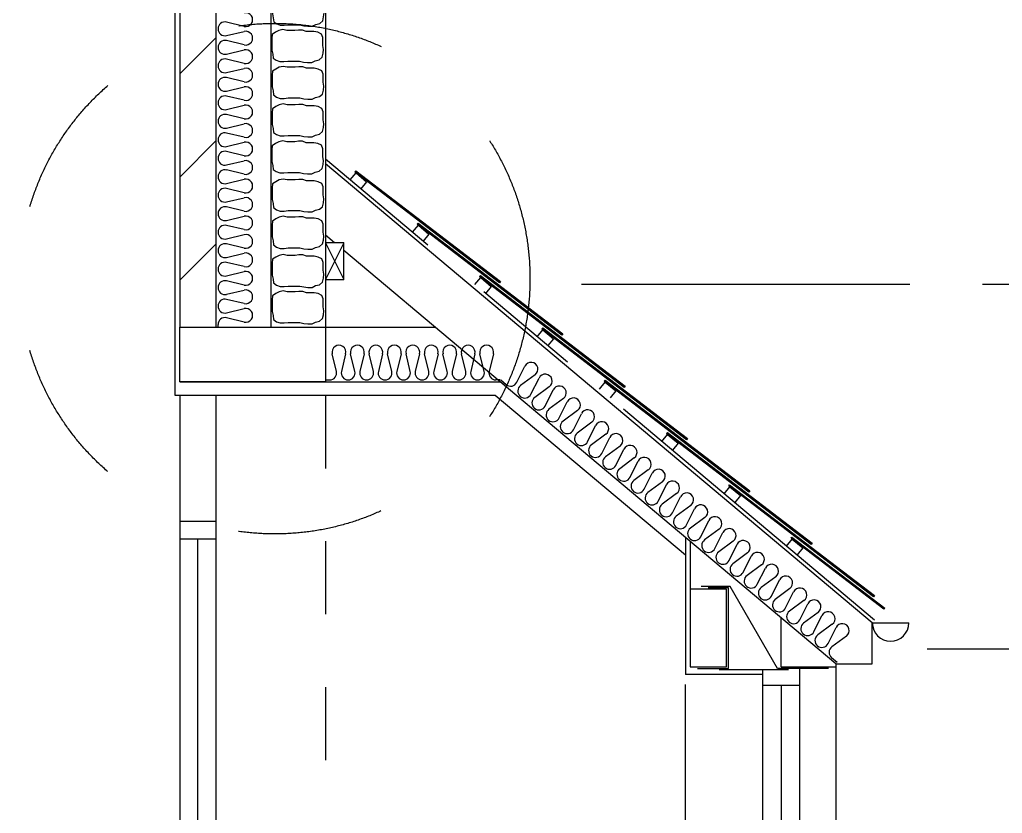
# Model space of a CAD drawing. Header units: millimetres. Extents: x -21022 to 21192, y -14865 to 14865.
# Drawn here: x 7361 to 10057, y 5773 to 7949 of the extents above; entities that cross this region are included whole.
import ezdxf

# ---------------------------------------------------------------- set-up
doc = ezdxf.new("R2010")
doc.units = ezdxf.units.MM
for name, pattern in [('BORDER', [16, 13, -1, 1, -1]), ('CENTER', [16, 9, -2, 3, -2]), ('DOT', [16, 4, -4, 4, -4]), ('HIDDEN', [16, 2, -2, 2, -2, 2, -2, 2, -2])]:
    doc.linetypes.add(name, pattern=pattern)
for name, color, linetype, true_color in [('00_-_ELEVATIONS', 7, 'Continuous', 0xffffff), ('00_-_SECTIONS', 7, 'Continuous', 0xffffff), ('1', 7, 'Continuous', 0xffffff), ('TILES', 7, 'Continuous', 0xffffff)]:
    doc.layers.add(name, color=color, linetype=linetype, true_color=true_color)

# ---------------------------------------------------------------- blocks, each defined once
blk = doc.blocks.new('Slate00000')
at = {"layer": 'TILES', "color": 1, "linetype": 'Continuous', "ltscale": 100}
for p, q in [((0, 303.9), (2.4, 307.1)), ((397, 0), (0, 303.9)), ((2.4, 307.1), (399.5, 3.2)), ((399.5, 3.2), (397, 0))]:
    blk.add_line(p, q, dxfattribs=at)
at = {"layer": 'TILES'}
for tag in ['Width', 'Area', 'Description', 'Length', 'Height', 'Symbol_Description', 'PAT_NAME', 'Cost']:
    blk.add_attdef(tag, (0, 0), '', height=1, dxfattribs=at)
blk = doc.blocks.new('Slate00003')
at = {"layer": 'TILES', "color": 1, "linetype": 'Continuous', "ltscale": 100}
for p, q in [((0, 303.9), (2.4, 307.1)), ((397, 0), (0, 303.9)), ((2.4, 307.1), (399.5, 3.2)), ((399.5, 3.2), (397, 0))]:
    blk.add_line(p, q, dxfattribs=at)
at = {"layer": 'TILES'}
for tag in ['Width', 'Area', 'Description', 'Length', 'Height', 'Symbol_Description', 'PAT_NAME', 'Cost']:
    blk.add_attdef(tag, (0, 0), '', height=1, dxfattribs=at)
blk = doc.blocks.new('A11363DD')
at = {"layer": '00_-_SECTIONS', "color": 8, "linetype": 'BORDER', "ltscale": 100}
for p, q in [((9.6, 82.9), (1.2, 76.9)), ((19.2, 87.8), (9.6, 82.9)), ((30.1, 90.2), (19.2, 87.8)), ((40.9, 87.8), (30.1, 90.2)), ((51.7, 87.8), (40.9, 87.8)), ((62.5, 87.8), (51.7, 87.8)), ((73.3, 89), (62.5, 87.8)), ((84.1, 89), (73.3, 89)), ((93.8, 85.3), (84.1, 89)), ((104.6, 85.3), (93.8, 85.3)), ((115.4, 85.3), (104.6, 85.3)), ((126.2, 82.9), (115.4, 85.3)), ((135.8, 78.1), (126.2, 82.9)), ((1.2, 76.9), (0, 66.1)), ((0, 66.1), (0, 55.3)), ((0, 55.3), (0, 44.5)), ((139.4, 68.5), (135.8, 78.1)), ((139.4, 57.7), (139.4, 68.5)), ((139.4, 46.9), (139.4, 57.7)), ((0, 44.5), (0, 33.7)), ((0, 33.7), (2.4, 22.8)), ((141.8, 36.1), (139.4, 46.9)), ((140.6, 25.2), (141.8, 36.1)), ((2.4, 22.8), (3.6, 12)), ((3.6, 12), (12, 6)), ((12, 6), (21.6, 2.4)), ((21.6, 2.4), (32.5, 2.4)), ((32.5, 2.4), (43.3, 3.6)), ((43.3, 3.6), (54.1, 3.6)), ((54.1, 3.6), (64.9, 3.6)), ((64.9, 3.6), (75.7, 3.6)), ((75.7, 3.6), (86.6, 1.2)), ((86.6, 1.2), (97.4, 0)), ((109.4, 0), (119, 4.8)), ((119, 4.8), (129.8, 7.2)), ((129.8, 7.2), (138.2, 14.4)), ((138.2, 14.4), (140.6, 25.2)), ((97.4, 0), (109.4, 0))]:
    blk.add_line(p, q, dxfattribs=at)
blk = doc.blocks.new('833F8136')
at = {"layer": '00_-_SECTIONS', "color": 8, "linetype": 'BORDER', "ltscale": 100}
for p, q in [((9.6, 82.9), (1.2, 76.9)), ((19.2, 87.8), (9.6, 82.9)), ((30.1, 90.2), (19.2, 87.8)), ((40.9, 87.8), (30.1, 90.2)), ((51.7, 87.8), (40.9, 87.8)), ((62.5, 87.8), (51.7, 87.8)), ((73.3, 89), (62.5, 87.8)), ((84.1, 89), (73.3, 89)), ((93.8, 85.3), (84.1, 89)), ((104.6, 85.3), (93.8, 85.3)), ((115.4, 85.3), (104.6, 85.3)), ((126.2, 82.9), (115.4, 85.3)), ((135.8, 78.1), (126.2, 82.9)), ((1.2, 76.9), (0, 66.1)), ((0, 66.1), (0, 55.3)), ((0, 55.3), (0, 44.5)), ((139.4, 68.5), (135.8, 78.1)), ((139.4, 57.7), (139.4, 68.5)), ((139.4, 46.9), (139.4, 57.7)), ((0, 44.5), (0, 33.7)), ((0, 33.7), (2.4, 22.8)), ((141.8, 36.1), (139.4, 46.9)), ((140.6, 25.2), (141.8, 36.1)), ((2.4, 22.8), (3.6, 12)), ((3.6, 12), (12, 6)), ((12, 6), (21.6, 2.4)), ((21.6, 2.4), (32.5, 2.4)), ((32.5, 2.4), (43.3, 3.6)), ((43.3, 3.6), (54.1, 3.6)), ((54.1, 3.6), (64.9, 3.6)), ((64.9, 3.6), (75.7, 3.6)), ((75.7, 3.6), (86.6, 1.2)), ((86.6, 1.2), (97.4, 0)), ((97.4, 0), (109.4, 0)), ((109.4, 0), (119, 4.8)), ((119, 4.8), (129.8, 7.2)), ((129.8, 7.2), (138.2, 14.4)), ((138.2, 14.4), (140.6, 25.2))]:
    blk.add_line(p, q, dxfattribs=at)
blk = doc.blocks.new('99FFCC42')
at = {"layer": '00_-_SECTIONS', "color": 8, "linetype": 'CENTER', "ltscale": 100}
for p, q in [((18075.2, 7234.4), (21969.8, 7234.4)), ((19022.7, 6234.4), (21969.8, 6234.4))]:
    blk.add_line(p, q, dxfattribs=at)
at = {"layer": '00_-_SECTIONS'}
blk.add_attdef('Sfb', (0, 0), '', height=1, dxfattribs=at)
blk = doc.blocks.new('Slate00006')
at = {"layer": 'TILES', "color": 1, "linetype": 'Continuous', "ltscale": 100}
for p, q in [((0, 303.9), (2.4, 307.1)), ((397, 0), (0, 303.9)), ((2.4, 307.1), (399.5, 3.2)), ((399.5, 3.2), (397, 0))]:
    blk.add_line(p, q, dxfattribs=at)
at = {"layer": 'TILES'}
for tag in ['Width', 'Area', 'Description', 'Length', 'Height', 'Symbol_Description', 'PAT_NAME', 'Cost']:
    blk.add_attdef(tag, (0, 0), '', height=1, dxfattribs=at)
blk = doc.blocks.new('Slate00007')
at = {"layer": 'TILES', "color": 1, "linetype": 'Continuous', "ltscale": 100}
for p, q in [((0, 303.9), (2.4, 307.1)), ((397, 0), (0, 303.9)), ((2.4, 307.1), (399.5, 3.2)), ((399.5, 3.2), (397, 0))]:
    blk.add_line(p, q, dxfattribs=at)
at = {"layer": 'TILES'}
for tag in ['Width', 'Area', 'Description', 'Length', 'Height', 'Symbol_Description', 'PAT_NAME', 'Cost']:
    blk.add_attdef(tag, (0, 0), '', height=1, dxfattribs=at)
blk = doc.blocks.new('02C902AB')
at = {"layer": '00_-_SECTIONS', "color": 8, "linetype": 'BORDER', "ltscale": 100}
for p, q in [((9.6, 82.9), (1.2, 76.9)), ((19.2, 87.8), (9.6, 82.9)), ((30.1, 90.2), (19.2, 87.8)), ((40.9, 87.8), (30.1, 90.2)), ((51.7, 87.8), (40.9, 87.8)), ((62.5, 87.8), (51.7, 87.8)), ((73.3, 89), (62.5, 87.8)), ((84.1, 89), (73.3, 89)), ((93.8, 85.3), (84.1, 89)), ((104.6, 85.3), (93.8, 85.3)), ((115.4, 85.3), (104.6, 85.3)), ((126.2, 82.9), (115.4, 85.3)), ((135.8, 78.1), (126.2, 82.9)), ((1.2, 76.9), (0, 66.1)), ((0, 66.1), (0, 55.3)), ((0, 55.3), (0, 44.5)), ((139.4, 68.5), (135.8, 78.1)), ((139.4, 57.7), (139.4, 68.5)), ((139.4, 46.9), (139.4, 57.7)), ((0, 44.5), (0, 33.7)), ((0, 33.7), (2.4, 22.8)), ((141.8, 36.1), (139.4, 46.9)), ((140.6, 25.2), (141.8, 36.1)), ((2.4, 22.8), (3.6, 12)), ((3.6, 12), (12, 6)), ((12, 6), (21.6, 2.4)), ((21.6, 2.4), (32.5, 2.4)), ((32.5, 2.4), (43.3, 3.6)), ((43.3, 3.6), (54.1, 3.6)), ((54.1, 3.6), (64.9, 3.6)), ((64.9, 3.6), (75.7, 3.6)), ((75.7, 3.6), (86.6, 1.2)), ((86.6, 1.2), (97.4, 0)), ((109.4, 0), (119, 4.8)), ((119, 4.8), (129.8, 7.2)), ((129.8, 7.2), (138.2, 14.4)), ((138.2, 14.4), (140.6, 25.2)), ((97.4, 0), (109.4, 0))]:
    blk.add_line(p, q, dxfattribs=at)
blk = doc.blocks.new('644831BD')
at = {"layer": '00_-_SECTIONS', "color": 8, "linetype": 'BORDER', "ltscale": 100}
for p, q in [((9.6, 82.9), (1.2, 76.9)), ((19.2, 87.8), (9.6, 82.9)), ((30.1, 90.2), (19.2, 87.8)), ((40.9, 87.8), (30.1, 90.2)), ((51.7, 87.8), (40.9, 87.8)), ((62.5, 87.8), (51.7, 87.8)), ((73.3, 89), (62.5, 87.8)), ((84.1, 89), (73.3, 89)), ((93.8, 85.3), (84.1, 89)), ((104.6, 85.3), (93.8, 85.3)), ((115.4, 85.3), (104.6, 85.3)), ((126.2, 82.9), (115.4, 85.3)), ((135.8, 78.1), (126.2, 82.9)), ((1.2, 76.9), (0, 66.1)), ((0, 66.1), (0, 55.3)), ((0, 55.3), (0, 44.5)), ((139.4, 68.5), (135.8, 78.1)), ((139.4, 57.7), (139.4, 68.5)), ((139.4, 46.9), (139.4, 57.7)), ((0, 44.5), (0, 33.7)), ((0, 33.7), (2.4, 22.8)), ((141.8, 36.1), (139.4, 46.9)), ((140.6, 25.2), (141.8, 36.1)), ((2.4, 22.8), (3.6, 12)), ((3.6, 12), (12, 6)), ((12, 6), (21.6, 2.4)), ((21.6, 2.4), (32.5, 2.4)), ((32.5, 2.4), (43.3, 3.6)), ((43.3, 3.6), (54.1, 3.6)), ((54.1, 3.6), (64.9, 3.6)), ((64.9, 3.6), (75.7, 3.6)), ((75.7, 3.6), (86.6, 1.2)), ((86.6, 1.2), (97.4, 0)), ((97.4, 0), (109.4, 0)), ((109.4, 0), (119, 4.8)), ((119, 4.8), (129.8, 7.2)), ((129.8, 7.2), (138.2, 14.4)), ((138.2, 14.4), (140.6, 25.2))]:
    blk.add_line(p, q, dxfattribs=at)
blk = doc.blocks.new('Slate00009')
at = {"layer": 'TILES', "color": 1, "linetype": 'Continuous', "ltscale": 100}
for p, q in [((0, 303.9), (2.4, 307.1)), ((397, 0), (0, 303.9)), ((2.4, 307.1), (399.5, 3.2)), ((399.5, 3.2), (397, 0))]:
    blk.add_line(p, q, dxfattribs=at)
at = {"layer": 'TILES'}
for tag in ['Width', 'Area', 'Description', 'Length', 'Height', 'Symbol_Description', 'PAT_NAME', 'Cost']:
    blk.add_attdef(tag, (0, 0), '', height=1, dxfattribs=at)
blk = doc.blocks.new('F4B1AF3E')
at = {"layer": '00_-_SECTIONS', "color": 8, "linetype": 'BORDER', "ltscale": 100}
for p, q in [((9.6, 82.9), (1.2, 76.9)), ((19.2, 87.8), (9.6, 82.9)), ((30.1, 90.2), (19.2, 87.8)), ((40.9, 87.8), (30.1, 90.2)), ((51.7, 87.8), (40.9, 87.8)), ((62.5, 87.8), (51.7, 87.8)), ((73.3, 89), (62.5, 87.8)), ((84.1, 89), (73.3, 89)), ((93.8, 85.3), (84.1, 89)), ((104.6, 85.3), (93.8, 85.3)), ((115.4, 85.3), (104.6, 85.3)), ((126.2, 82.9), (115.4, 85.3)), ((135.8, 78.1), (126.2, 82.9)), ((1.2, 76.9), (0, 66.1)), ((0, 66.1), (0, 55.3)), ((0, 55.3), (0, 44.5)), ((139.4, 68.5), (135.8, 78.1)), ((139.4, 57.7), (139.4, 68.5)), ((139.4, 46.9), (139.4, 57.7)), ((0, 44.5), (0, 33.7)), ((0, 33.7), (2.4, 22.8)), ((141.8, 36.1), (139.4, 46.9)), ((140.6, 25.2), (141.8, 36.1)), ((2.4, 22.8), (3.6, 12)), ((3.6, 12), (12, 6)), ((12, 6), (21.6, 2.4)), ((21.6, 2.4), (32.5, 2.4)), ((32.5, 2.4), (43.3, 3.6)), ((43.3, 3.6), (54.1, 3.6)), ((54.1, 3.6), (64.9, 3.6)), ((64.9, 3.6), (75.7, 3.6)), ((75.7, 3.6), (86.6, 1.2)), ((86.6, 1.2), (97.4, 0)), ((97.4, 0), (109.4, 0)), ((109.4, 0), (119, 4.8)), ((119, 4.8), (129.8, 7.2)), ((129.8, 7.2), (138.2, 14.4)), ((138.2, 14.4), (140.6, 25.2))]:
    blk.add_line(p, q, dxfattribs=at)
blk = doc.blocks.new('29E13EBA')
at = {"layer": '00_-_SECTIONS', "color": 8, "linetype": 'BORDER', "ltscale": 100}
for p, q in [((9.6, 82.9), (1.2, 76.9)), ((19.2, 87.8), (9.6, 82.9)), ((30.1, 90.2), (19.2, 87.8)), ((40.9, 87.8), (30.1, 90.2)), ((51.7, 87.8), (40.9, 87.8)), ((62.5, 87.8), (51.7, 87.8)), ((73.3, 89), (62.5, 87.8)), ((84.1, 89), (73.3, 89)), ((93.8, 85.3), (84.1, 89)), ((104.6, 85.3), (93.8, 85.3)), ((115.4, 85.3), (104.6, 85.3)), ((126.2, 82.9), (115.4, 85.3)), ((135.8, 78.1), (126.2, 82.9)), ((1.2, 76.9), (0, 66.1)), ((0, 66.1), (0, 55.3)), ((0, 55.3), (0, 44.5)), ((139.4, 68.5), (135.8, 78.1)), ((139.4, 57.7), (139.4, 68.5)), ((139.4, 46.9), (139.4, 57.7)), ((0, 44.5), (0, 33.7)), ((0, 33.7), (2.4, 22.8)), ((141.8, 36.1), (139.4, 46.9)), ((140.6, 25.2), (141.8, 36.1)), ((2.4, 22.8), (3.6, 12)), ((3.6, 12), (12, 6)), ((12, 6), (21.6, 2.4)), ((21.6, 2.4), (32.5, 2.4)), ((32.5, 2.4), (43.3, 3.6)), ((43.3, 3.6), (54.1, 3.6)), ((54.1, 3.6), (64.9, 3.6)), ((64.9, 3.6), (75.7, 3.6)), ((75.7, 3.6), (86.6, 1.2)), ((86.6, 1.2), (97.4, 0)), ((97.4, 0), (109.4, 0)), ((109.4, 0), (119, 4.8)), ((119, 4.8), (129.8, 7.2)), ((129.8, 7.2), (138.2, 14.4)), ((138.2, 14.4), (140.6, 25.2))]:
    blk.add_line(p, q, dxfattribs=at)
blk = doc.blocks.new('27DEF05D')
at = {"layer": '00_-_SECTIONS', "color": 8, "linetype": 'BORDER', "ltscale": 100}
for p, q in [((9.6, 82.9), (1.2, 76.9)), ((19.2, 87.8), (9.6, 82.9)), ((30.1, 90.2), (19.2, 87.8)), ((40.9, 87.8), (30.1, 90.2)), ((51.7, 87.8), (40.9, 87.8)), ((62.5, 87.8), (51.7, 87.8)), ((73.3, 89), (62.5, 87.8)), ((84.1, 89), (73.3, 89)), ((93.8, 85.3), (84.1, 89)), ((104.6, 85.3), (93.8, 85.3)), ((115.4, 85.3), (104.6, 85.3)), ((126.2, 82.9), (115.4, 85.3)), ((135.8, 78.1), (126.2, 82.9)), ((1.2, 76.9), (0, 66.1)), ((0, 66.1), (0, 55.3)), ((0, 55.3), (0, 44.5)), ((139.4, 68.5), (135.8, 78.1)), ((139.4, 57.7), (139.4, 68.5)), ((139.4, 46.9), (139.4, 57.7)), ((0, 44.5), (0, 33.7)), ((0, 33.7), (2.4, 22.8)), ((141.8, 36.1), (139.4, 46.9)), ((140.6, 25.2), (141.8, 36.1)), ((2.4, 22.8), (3.6, 12)), ((3.6, 12), (12, 6)), ((12, 6), (21.6, 2.4)), ((21.6, 2.4), (32.5, 2.4)), ((32.5, 2.4), (43.3, 3.6)), ((43.3, 3.6), (54.1, 3.6)), ((54.1, 3.6), (64.9, 3.6)), ((64.9, 3.6), (75.7, 3.6)), ((75.7, 3.6), (86.6, 1.2)), ((86.6, 1.2), (97.4, 0)), ((97.4, 0), (109.4, 0)), ((109.4, 0), (119, 4.8)), ((119, 4.8), (129.8, 7.2)), ((129.8, 7.2), (138.2, 14.4)), ((138.2, 14.4), (140.6, 25.2))]:
    blk.add_line(p, q, dxfattribs=at)
blk = doc.blocks.new('26EB855E')
at = {"layer": '00_-_SECTIONS', "color": 1, "linetype": 'Continuous', "ltscale": 100}
for p, q in [((1500, 111.9), (0, 1370.6)), ((25, 1153.8), (0, 1174.7)), ((1400, 0), (50, 1132.8)), ((0, 923.1), (299.9, 923.1)), ((29.8, 801.5), (18.2, 849.6)), ((55.1, 849.6), (43.5, 801.5)), ((80.5, 801.5), (68.9, 849.6)), ((105.8, 849.6), (94.2, 801.5)), ((131.1, 801.5), (119.5, 849.6)), ((156.5, 849.6), (144.9, 801.5)), ((181.8, 801.5), (170.2, 849.6)), ((207.1, 849.6), (195.5, 801.5)), ((232.5, 801.5), (220.9, 849.6)), ((257.8, 849.6), (246.2, 801.5)), ((283.1, 801.5), (271.5, 849.6)), ((308.5, 849.6), (296.9, 801.5)), ((333.8, 801.5), (322.2, 849.6)), ((359.1, 849.6), (347.5, 801.5)), ((384.5, 801.5), (372.9, 849.6)), ((409.8, 849.6), (398.2, 801.5)), ((435.1, 801.5), (423.5, 849.6)), ((460.5, 849.6), (448.9, 801.5)), ((524.7, 771.6), (546.7, 815.9)), ((575, 792.1), (535.2, 762.8)), ((563.5, 739), (585.6, 783.3)), ((0, 778.1), (11.3, 778.1)), ((0, 773.1), (478.7, 773.1)), ((478.7, 778.1), (467.3, 778.1)), ((478.7, 778.1), (478.7, 778.1)), ((480.5, 778.1), (495.5, 765.5)), ((613.9, 759.6), (574.1, 730.2)), ((602.4, 706.5), (624.4, 750.7)), ((652.7, 727), (612.9, 697.6)), ((641.2, 673.9), (663.2, 718.2)), ((691.5, 694.4), (651.7, 665.1)), ((680, 641.3), (702, 685.6)), ((730.3, 661.9), (690.5, 632.5)), ((718.8, 608.7), (740.8, 653)), ((769.1, 629.3), (729.3, 599.9)), ((757.6, 576.2), (779.6, 620.5)), ((807.9, 596.7), (768.1, 567.4)), ((796.4, 543.6), (818.4, 587.9)), ((846.7, 564.2), (806.9, 534.8)), ((835.2, 511), (857.2, 555.3)), ((885.5, 531.6), (845.7, 502.2)), ((874, 478.5), (896.1, 522.8)), ((924.4, 499), (884.6, 469.7)), ((912.9, 445.9), (934.9, 490.2)), ((963.2, 466.5), (923.4, 437.1)), ((951.7, 413.3), (973.7, 457.6)), ((1002, 433.9), (962.2, 404.5)), ((990.5, 380.8), (1012.5, 425.1)), ((1040.8, 401.3), (1001, 372)), ((1029.3, 348.2), (1051.3, 392.5)), ((1079.6, 368.8), (1039.8, 339.4)), ((1068.1, 315.6), (1090.1, 359.9)), ((1118.4, 336.2), (1078.6, 306.8)), ((1106.9, 283.1), (1128.9, 327.4)), ((1157.2, 303.6), (1117.4, 274.2)), ((1145.7, 250.5), (1167.8, 294.8)), ((1196.1, 271.1), (1156.3, 241.7)), ((1184.5, 217.9), (1206.6, 262.2)), ((1234.9, 238.5), (1195.1, 209.1)), ((1223.4, 185.4), (1245.4, 229.7)), ((1273.7, 205.9), (1233.9, 176.5)), ((1262.2, 152.8), (1284.2, 197.1)), ((1312.5, 173.3), (1272.7, 144)), ((1301, 120.2), (1323, 164.5)), ((1351.3, 140.8), (1311.5, 111.4)), ((1339.8, 87.7), (1361.8, 132)), ((1390.1, 108.2), (1350.3, 78.8)), ((1500, 0), (1500, 111.9)), ((1378.6, 55.1), (1400.6, 99.4)), ((1428.9, 75.6), (1389.1, 46.3)), ((1403.2, 3.8), (1388.2, 16.4)), ((1400, 0), (1500, 0)), ((1403.2, 3.8), (1403.2, 3.8))]:
    blk.add_line(p, q, dxfattribs=at)
for centre, start, end in [((36.7, 854.1), 346.4303, 193.5697), ((36.7, 854.1), 346.4303, 193.5697), ((87.3, 854.1), 346.4303, 193.5697), ((87.3, 854.1), 346.4303, 193.5697), ((138, 854.1), 346.4303, 193.5697), ((138, 854.1), 346.4303, 193.5697), ((188.7, 854.1), 346.4303, 193.5697), ((188.7, 854.1), 346.4303, 193.5697), ((239.3, 854.1), 346.4303, 193.5697), ((239.3, 854.1), 346.4303, 193.5697), ((290, 854.1), 346.4303, 193.5697), ((290, 854.1), 346.4303, 193.5697), ((340.7, 854.1), 346.4303, 193.5697), ((340.7, 854.1), 346.4303, 193.5697), ((391.3, 854.1), 346.4303, 193.5697), ((391.3, 854.1), 346.4303, 193.5697), ((442, 854.1), 346.4303, 193.5697), ((442, 854.1), 346.4303, 193.5697), ((563.8, 807.4), 306.4303, 153.5697), ((563.8, 807.4), 306.4303, 153.5697), ((11.3, 797.1), 270, 13.5697), ((11.3, 797.1), 270, 13.5697), ((62, 797.1), 166.4303, 270), ((62, 797.1), 166.4303, 270), ((62, 797.1), 270, 13.5697), ((62, 797.1), 270, 13.5697), ((112.7, 797.1), 166.4303, 270), ((112.7, 797.1), 166.4303, 270), ((112.7, 797.1), 270, 13.5697), ((112.7, 797.1), 270, 13.5697), ((163.3, 797.1), 166.4303, 270), ((163.3, 797.1), 166.4303, 270), ((163.3, 797.1), 270, 13.5697), ((163.3, 797.1), 270, 13.5697), ((214, 797.1), 166.4303, 270), ((214, 797.1), 166.4303, 270), ((214, 797.1), 270, 13.5697), ((214, 797.1), 270, 13.5697), ((264.7, 797.1), 166.4303, 270), ((264.7, 797.1), 166.4303, 270), ((264.7, 797.1), 270, 13.5697), ((264.7, 797.1), 270, 13.5697), ((315.3, 797.1), 166.4303, 270), ((315.3, 797.1), 166.4303, 270), ((315.3, 797.1), 270, 13.5697), ((315.3, 797.1), 270, 13.5697), ((366, 797.1), 166.4303, 270), ((366, 797.1), 166.4303, 270), ((366, 797.1), 270, 13.5697), ((366, 797.1), 270, 13.5697), ((416.7, 797.1), 166.4303, 270), ((416.7, 797.1), 166.4303, 270), ((416.7, 797.1), 270, 13.5697), ((416.7, 797.1), 270, 13.5697), ((467.3, 797.1), 166.4303, 270), ((467.3, 797.1), 166.4303, 270), ((602.6, 774.9), 306.4303, 153.5697), ((602.6, 774.9), 306.4303, 153.5697), ((507.7, 780), 230, 333.5697), ((507.7, 780), 230, 333.5697), ((546.5, 747.5), 126.4303, 230), ((546.5, 747.5), 126.4303, 230), ((641.4, 742.3), 306.4303, 153.5697), ((641.4, 742.3), 306.4303, 153.5697), ((546.5, 747.5), 230, 333.5697), ((546.5, 747.5), 230, 333.5697), ((585.3, 714.9), 126.4303, 230), ((585.3, 714.9), 126.4303, 230), ((680.2, 709.7), 306.4303, 153.5697), ((680.2, 709.7), 306.4303, 153.5697), ((585.3, 714.9), 230, 333.5697), ((585.3, 714.9), 230, 333.5697), ((624.2, 682.3), 126.4303, 230), ((624.2, 682.3), 126.4303, 230), ((719, 677.2), 306.4303, 153.5697), ((719, 677.2), 306.4303, 153.5697), ((624.2, 682.3), 230, 333.5697), ((624.2, 682.3), 230, 333.5697), ((663, 649.8), 126.4303, 230), ((663, 649.8), 126.4303, 230), ((757.8, 644.6), 306.4303, 153.5697), ((757.8, 644.6), 306.4303, 153.5697), ((663, 649.8), 230, 333.5697), ((663, 649.8), 230, 333.5697), ((701.8, 617.2), 126.4303, 230), ((701.8, 617.2), 126.4303, 230), ((796.6, 612), 306.4303, 153.5697), ((796.6, 612), 306.4303, 153.5697), ((701.8, 617.2), 230, 333.5697), ((701.8, 617.2), 230, 333.5697), ((740.6, 584.6), 126.4303, 230), ((740.6, 584.6), 126.4303, 230), ((835.5, 579.5), 306.4303, 153.5697), ((835.5, 579.5), 306.4303, 153.5697), ((740.6, 584.6), 230, 333.5697), ((740.6, 584.6), 230, 333.5697), ((779.4, 552.1), 126.4303, 230), ((779.4, 552.1), 126.4303, 230), ((779.4, 552.1), 230, 333.5697), ((779.4, 552.1), 230, 333.5697), ((874.3, 546.9), 306.4303, 153.5697), ((874.3, 546.9), 306.4303, 153.5697), ((818.2, 519.5), 126.4303, 230), ((818.2, 519.5), 126.4303, 230), ((913.1, 514.3), 306.4303, 153.5697), ((913.1, 514.3), 306.4303, 153.5697), ((818.2, 519.5), 230, 333.5697), ((818.2, 519.5), 230, 333.5697), ((857, 486.9), 126.4303, 230), ((857, 486.9), 126.4303, 230), ((951.9, 481.7), 306.4303, 153.5697), ((951.9, 481.7), 306.4303, 153.5697), ((857, 486.9), 230, 333.5697), ((857, 486.9), 230, 333.5697), ((895.8, 454.4), 126.4303, 230), ((895.8, 454.4), 126.4303, 230), ((990.7, 449.2), 306.4303, 153.5697), ((990.7, 449.2), 306.4303, 153.5697), ((895.8, 454.4), 230, 333.5697), ((895.8, 454.4), 230, 333.5697), ((934.7, 421.8), 126.4303, 230), ((934.7, 421.8), 126.4303, 230), ((1029.5, 416.6), 306.4303, 153.5697), ((1029.5, 416.6), 306.4303, 153.5697), ((934.7, 421.8), 230, 333.5697), ((934.7, 421.8), 230, 333.5697), ((973.5, 389.2), 126.4303, 230), ((973.5, 389.2), 126.4303, 230), ((973.5, 389.2), 230, 333.5697), ((973.5, 389.2), 230, 333.5697), ((1068.3, 384), 306.4303, 153.5697), ((1068.3, 384), 306.4303, 153.5697), ((1012.3, 356.7), 126.4303, 230), ((1012.3, 356.7), 126.4303, 230), ((1107.1, 351.5), 306.4303, 153.5697), ((1107.1, 351.5), 306.4303, 153.5697), ((1012.3, 356.7), 230, 333.5697), ((1012.3, 356.7), 230, 333.5697), ((1051.1, 324.1), 126.4303, 230), ((1051.1, 324.1), 126.4303, 230), ((1146, 318.9), 306.4303, 153.5697), ((1146, 318.9), 306.4303, 153.5697), ((1051.1, 324.1), 230, 333.5697), ((1051.1, 324.1), 230, 333.5697), ((1089.9, 291.5), 126.4303, 230), ((1089.9, 291.5), 126.4303, 230), ((1184.8, 286.3), 306.4303, 153.5697), ((1184.8, 286.3), 306.4303, 153.5697), ((1089.9, 291.5), 230, 333.5697), ((1089.9, 291.5), 230, 333.5697), ((1128.7, 259), 126.4303, 230), ((1128.7, 259), 126.4303, 230), ((1223.6, 253.8), 306.4303, 153.5697), ((1223.6, 253.8), 306.4303, 153.5697), ((1128.7, 259), 230, 333.5697), ((1128.7, 259), 230, 333.5697), ((1167.5, 226.4), 126.4303, 230), ((1167.5, 226.4), 126.4303, 230), ((1167.5, 226.4), 230, 333.5697), ((1167.5, 226.4), 230, 333.5697), ((1262.4, 221.2), 306.4303, 153.5697), ((1262.4, 221.2), 306.4303, 153.5697), ((1206.3, 193.8), 126.4303, 230), ((1206.3, 193.8), 126.4303, 230), ((1301.2, 188.6), 306.4303, 153.5697), ((1301.2, 188.6), 306.4303, 153.5697), ((1206.3, 193.8), 230, 333.5697), ((1206.3, 193.8), 230, 333.5697), ((1245.2, 161.3), 126.4303, 230), ((1245.2, 161.3), 126.4303, 230), ((1340, 156.1), 306.4303, 153.5697), ((1340, 156.1), 306.4303, 153.5697), ((1245.2, 161.3), 230, 333.5697), ((1245.2, 161.3), 230, 333.5697), ((1284, 128.7), 126.4303, 230), ((1284, 128.7), 126.4303, 230), ((1378.8, 123.5), 306.4303, 153.5697), ((1378.8, 123.5), 306.4303, 153.5697), ((1284, 128.7), 230, 333.5697), ((1284, 128.7), 230, 333.5697), ((1322.8, 96.1), 126.4303, 230), ((1322.8, 96.1), 126.4303, 230), ((1417.6, 90.9), 306.4303, 153.5697), ((1417.6, 90.9), 306.4303, 153.5697), ((1322.8, 96.1), 230, 333.5697), ((1322.8, 96.1), 230, 333.5697), ((1361.6, 63.6), 126.4303, 230), ((1361.6, 63.6), 126.4303, 230), ((1361.6, 63.6), 230, 333.5697), ((1361.6, 63.6), 230, 333.5697), ((1400.4, 31), 126.4303, 230), ((1400.4, 31), 126.4303, 230)]:
    blk.add_arc(centre, 19, start, end, dxfattribs=at)
at = {"layer": '00_-_SECTIONS'}
blk.add_attdef('Sfb', (0, 0), '', height=1, dxfattribs=at)
blk = doc.blocks.new('8A2011B0')
at = {"layer": '00_-_SECTIONS', "linetype": 'Continuous', "ltscale": 100}
h = blk.add_hatch(dxfattribs=at)
h.set_pattern_fill('_USER', color=1, scale=200, angle=45, style=0, pattern_type=0)
h.set_pattern_definition([(45, (0, 0), (-141.4214, 141.4214), [])])
h.paths.add_polyline_path([(27783.4, 16575.3), (27783.4, 17504.2), (27783.4, 17507.6), (27883.4, 17507.6), (27883.4, 17435), (27883.4, 16575.3)])
at = {"layer": '00_-_SECTIONS', "color": 1, "linetype": 'Continuous', "ltscale": 100}
for p, q in [((28033.4, 17793.6), (28033.4, 16575.3)), ((27883.4, 16575.3), (27883.4, 17507.6)), ((27783.4, 15993.3), (27783.4, 13943.3)), ((27833.4, 13953.3), (27833.4, 15993.3)), ((27883.4, 13943.3), (27883.4, 15993.3))]:
    blk.add_line(p, q, dxfattribs=at)
at = {"layer": '00_-_SECTIONS', "color": 3, "linetype": 'Continuous', "ltscale": 100}
for p, q in [((28183.4, 17667.8), (28183.4, 16575.3)), ((27783.4, 17507.6), (27783.4, 16575.3)), ((27783.4, 16425.3), (28183.4, 16425.3)), ((29183.4, 15987.9), (29183.4, 15643.3)), ((29433.4, 15643.3), (29433.4, 15778.1)), ((29433.4, 15643.3), (29583.4, 15643.3)), ((29583.4, 15652.2), (29583.4, 15643.3))]:
    blk.add_line(p, q, dxfattribs=at)
at = {"layer": '00_-_SECTIONS', "color": 3, "linetype": 'CENTER', "ltscale": 100}
blk.add_line((29689.8, 15771.8), (28183.4, 17035.8), dxfattribs=at)
at = {"layer": '00_-_SECTIONS', "color": 2, "linetype": 'Continuous', "ltscale": 100}
for p, q in [((27783.4, 16387.8), (27783.4, 16043.3)), ((27883.4, 16043.3), (27883.4, 16387.8)), ((27783.4, 16043.3), (27783.4, 15993.3)), ((27783.4, 16043.3), (27883.4, 16043.3)), ((27883.4, 15993.3), (27883.4, 16043.3)), ((27883.4, 15993.3), (27783.4, 15993.3))]:
    blk.add_line(p, q, dxfattribs=at)
at = {"layer": '00_-_SECTIONS', "color": 8, "linetype": 'HIDDEN', "ltscale": 100}
blk.add_line((28183.4, 16387.8), (28183.4, 13943.3), dxfattribs=at)
at = {"layer": '00_-_SECTIONS'}
blk.add_attdef('Sfb', (0, 0), '', height=1, dxfattribs=at)
blk = doc.blocks.new('9FAE6602')
at = {"layer": '00_-_SECTIONS', "color": 1, "linetype": 'Continuous', "ltscale": 100}
for p, q in [((0, 1028.5), (16.1, 1047.7)), ((16.1, 1047.7), (45.2, 1023.3)), ((45.2, 1023.3), (29.1, 1004.1)), ((170.9, 885.1), (187, 904.2)), ((187, 904.2), (216.1, 879.8)), ((216.1, 879.8), (200.1, 860.7)), ((341.9, 741.6), (358, 760.8)), ((358, 760.8), (387.1, 736.4)), ((387.1, 736.4), (371, 717.2)), ((512.8, 598.2), (528.9, 617.4)), ((528.9, 617.4), (558, 592.9)), ((558, 592.9), (542, 573.8)), ((683.8, 454.8), (699.9, 473.9)), ((699.9, 473.9), (729, 449.5)), ((729, 449.5), (712.9, 430.3)), ((854.7, 311.3), (870.8, 330.5)), ((870.8, 330.5), (899.9, 306)), ((899.9, 306), (883.9, 286.9)), ((1025.7, 167.9), (1041.8, 187)), ((1041.8, 187), (1070.9, 162.6)), ((1070.9, 162.6), (1054.8, 143.4)), ((1196.6, 24.4), (1212.7, 43.6)), ((1212.7, 43.6), (1241.8, 19.2)), ((1241.8, 19.2), (1225.8, 0))]:
    blk.add_line(p, q, dxfattribs=at)
at = {"layer": '00_-_SECTIONS'}
blk.add_attdef('Sfb', (0, 0), '', height=1, dxfattribs=at)
blk = doc.blocks.new('24CADA6C')
at = {"layer": '00_-_SECTIONS', "color": 1, "linetype": 'Continuous', "ltscale": 100}
for p, q in [((5626.5, 1068.8), (5578.5, 1080.4)), ((5578.5, 1043.5), (5626.5, 1055.1)), ((5626.5, 1018.2), (5578.5, 1029.8)), ((5578.5, 992.8), (5626.5, 1004.4)), ((5626.5, 967.5), (5578.5, 979.1)), ((5578.5, 942.2), (5626.5, 953.8)), ((5626.5, 916.8), (5578.5, 928.4)), ((5578.5, 891.5), (5626.5, 903.1)), ((5626.5, 866.2), (5578.5, 877.8)), ((5578.5, 840.8), (5626.5, 852.4)), ((5626.5, 815.5), (5578.5, 827.1)), ((5578.5, 790.2), (5626.5, 801.8)), ((5626.5, 764.8), (5578.5, 776.4)), ((5578.5, 739.5), (5626.5, 751.1)), ((5626.5, 714.2), (5578.5, 725.8)), ((5578.5, 688.8), (5626.5, 700.4)), ((5626.5, 663.5), (5578.5, 675.1)), ((5578.5, 638.2), (5626.5, 649.8)), ((5626.5, 612.8), (5578.5, 624.4)), ((5578.5, 587.5), (5626.5, 599.1)), ((5626.5, 562.2), (5578.5, 573.8)), ((5578.5, 536.8), (5626.5, 548.4)), ((5626.5, 511.5), (5578.5, 523.1)), ((5578.5, 486.2), (5626.5, 497.8)), ((5626.5, 460.8), (5578.5, 472.4)), ((5578.5, 435.5), (5626.5, 447.1)), ((5626.5, 410.2), (5578.5, 421.8)), ((5578.5, 384.8), (5626.5, 396.4)), ((5626.5, 359.5), (5578.5, 371.1)), ((5578.5, 334.2), (5626.5, 345.8)), ((5626.5, 308.8), (5578.5, 320.4)), ((5578.5, 283.5), (5626.5, 295.1)), ((5626.5, 258.2), (5578.5, 269.8)), ((5555, 244.5), (5555, 251.3)), ((5555, 244.5), (5555, 244.5))]:
    blk.add_line(p, q, dxfattribs=at)
for centre, start, end in [((5631, 1087.3), 256.4303, 103.5697), ((5631, 1087.3), 256.4303, 103.5697), ((5574, 1062), 76.4303, 180), ((5574, 1062), 76.4303, 180), ((5574, 1062), 180, 283.5697), ((5574, 1062), 180, 283.5697), ((5631, 1036.6), 256.4303, 103.5697), ((5631, 1036.6), 256.4303, 103.5697), ((5574, 1011.3), 76.4303, 180), ((5574, 1011.3), 76.4303, 180), ((5574, 1011.3), 180, 283.5697), ((5574, 1011.3), 180, 283.5697), ((5631, 986), 256.4303, 103.5697), ((5631, 986), 256.4303, 103.5697), ((5574, 960.6), 76.4303, 180), ((5574, 960.6), 76.4303, 180), ((5574, 960.6), 180, 283.5697), ((5574, 960.6), 180, 283.5697), ((5631, 935.3), 256.4303, 103.5697), ((5631, 935.3), 256.4303, 103.5697), ((5574, 910), 76.4303, 180), ((5574, 910), 76.4303, 180), ((5574, 910), 180, 283.5697), ((5574, 910), 180, 283.5697), ((5631, 884.6), 256.4303, 103.5697), ((5631, 884.6), 256.4303, 103.5697), ((5574, 859.3), 76.4303, 180), ((5574, 859.3), 76.4303, 180), ((5574, 859.3), 180, 283.5697), ((5574, 859.3), 180, 283.5697), ((5631, 834), 256.4303, 103.5697), ((5631, 834), 256.4303, 103.5697), ((5574, 808.6), 76.4303, 180), ((5574, 808.6), 76.4303, 180), ((5574, 808.6), 180, 283.5697), ((5574, 808.6), 180, 283.5697), ((5631, 783.3), 256.4303, 103.5697), ((5631, 783.3), 256.4303, 103.5697), ((5574, 758), 76.4303, 180), ((5574, 758), 76.4303, 180), ((5574, 758), 180, 283.5697), ((5574, 758), 180, 283.5697), ((5631, 732.6), 256.4303, 103.5697), ((5631, 732.6), 256.4303, 103.5697), ((5574, 707.3), 76.4303, 180), ((5574, 707.3), 76.4303, 180), ((5574, 707.3), 180, 283.5697), ((5574, 707.3), 180, 283.5697), ((5631, 682), 256.4303, 103.5697), ((5631, 682), 256.4303, 103.5697), ((5574, 656.6), 76.4303, 180), ((5574, 656.6), 76.4303, 180), ((5574, 656.6), 180, 283.5697), ((5574, 656.6), 180, 283.5697), ((5631, 631.3), 256.4303, 103.5697), ((5631, 631.3), 256.4303, 103.5697), ((5574, 606), 76.4303, 180), ((5574, 606), 76.4303, 180), ((5574, 606), 180, 283.5697), ((5574, 606), 180, 283.5697), ((5631, 580.6), 256.4303, 103.5697), ((5631, 580.6), 256.4303, 103.5697), ((5574, 555.3), 76.4303, 180), ((5574, 555.3), 76.4303, 180), ((5574, 555.3), 180, 283.5697), ((5574, 555.3), 180, 283.5697), ((5631, 530), 256.4303, 103.5697), ((5631, 530), 256.4303, 103.5697), ((5574, 504.6), 76.4303, 180), ((5574, 504.6), 76.4303, 180), ((5574, 504.6), 180, 283.5697), ((5574, 504.6), 180, 283.5697), ((5631, 479.3), 256.4303, 103.5697), ((5631, 479.3), 256.4303, 103.5697), ((5574, 454), 76.4303, 180), ((5574, 454), 76.4303, 180), ((5574, 454), 180, 283.5697), ((5574, 454), 180, 283.5697), ((5631, 428.6), 256.4303, 103.5697), ((5631, 428.6), 256.4303, 103.5697), ((5574, 403.3), 76.4303, 180), ((5574, 403.3), 76.4303, 180), ((5574, 403.3), 180, 283.5697), ((5574, 403.3), 180, 283.5697), ((5631, 378), 256.4303, 103.5697), ((5631, 378), 256.4303, 103.5697), ((5574, 352.6), 76.4303, 180), ((5574, 352.6), 76.4303, 180), ((5574, 352.6), 180, 283.5697), ((5574, 352.6), 180, 283.5697), ((5631, 327.3), 256.4303, 103.5697), ((5631, 327.3), 256.4303, 103.5697), ((5574, 302), 76.4303, 180), ((5574, 302), 76.4303, 180), ((5574, 302), 180, 283.5697), ((5574, 302), 180, 283.5697), ((5574, 251.3), 76.4303, 180), ((5574, 251.3), 76.4303, 180), ((5631, 276.6), 256.4303, 103.5697), ((5631, 276.6), 256.4303, 103.5697)]:
    blk.add_arc(centre, 19, start, end, dxfattribs=at)
at = {"layer": '00_-_SECTIONS'}
blk.add_attdef('Sfb', (0, 0), '', height=1, dxfattribs=at)
blk = doc.blocks.new('Slate00021')
at = {"layer": 'TILES', "color": 1, "linetype": 'Continuous', "ltscale": 100}
for p, q in [((0, 303.9), (2.4, 307.1)), ((397, 0), (0, 303.9)), ((2.4, 307.1), (399.5, 3.2)), ((399.5, 3.2), (397, 0))]:
    blk.add_line(p, q, dxfattribs=at)
at = {"layer": 'TILES'}
for tag in ['Width', 'Area', 'Description', 'Length', 'Height', 'Symbol_Description', 'PAT_NAME', 'Cost']:
    blk.add_attdef(tag, (0, 0), '', height=1, dxfattribs=at)
blk = doc.blocks.new('A7402D55')
at = {"layer": '00_-_SECTIONS', "color": 8, "linetype": 'BORDER', "ltscale": 100}
for p, q in [((9.6, 82.9), (1.2, 76.9)), ((19.2, 87.8), (9.6, 82.9)), ((30.1, 90.2), (19.2, 87.8)), ((40.9, 87.8), (30.1, 90.2)), ((51.7, 87.8), (40.9, 87.8)), ((62.5, 87.8), (51.7, 87.8)), ((73.3, 89), (62.5, 87.8)), ((84.1, 89), (73.3, 89)), ((93.8, 85.3), (84.1, 89)), ((104.6, 85.3), (93.8, 85.3)), ((115.4, 85.3), (104.6, 85.3)), ((126.2, 82.9), (115.4, 85.3)), ((135.8, 78.1), (126.2, 82.9)), ((1.2, 76.9), (0, 66.1)), ((0, 66.1), (0, 55.3)), ((0, 55.3), (0, 44.5)), ((139.4, 68.5), (135.8, 78.1)), ((139.4, 57.7), (139.4, 68.5)), ((139.4, 46.9), (139.4, 57.7)), ((0, 44.5), (0, 33.7)), ((0, 33.7), (2.4, 22.8)), ((141.8, 36.1), (139.4, 46.9)), ((140.6, 25.2), (141.8, 36.1)), ((2.4, 22.8), (3.6, 12)), ((3.6, 12), (12, 6)), ((12, 6), (21.6, 2.4)), ((21.6, 2.4), (32.5, 2.4)), ((32.5, 2.4), (43.3, 3.6)), ((43.3, 3.6), (54.1, 3.6)), ((54.1, 3.6), (64.9, 3.6)), ((64.9, 3.6), (75.7, 3.6)), ((75.7, 3.6), (86.6, 1.2)), ((86.6, 1.2), (97.4, 0)), ((97.4, 0), (109.4, 0)), ((109.4, 0), (119, 4.8)), ((119, 4.8), (129.8, 7.2)), ((129.8, 7.2), (138.2, 14.4)), ((138.2, 14.4), (140.6, 25.2))]:
    blk.add_line(p, q, dxfattribs=at)
blk = doc.blocks.new('D1A6E3BE')
at = {"layer": '00_-_SECTIONS', "linetype": 'Continuous', "ltscale": 100}
h = blk.add_hatch(dxfattribs=at)
h.set_pattern_fill('AR-CONC', color=1, scale=100, angle=30, style=0)
h.paths.add_polyline_path([(0, 5), (0, 150), (150, 150), (300, 150), (400, 150), (400, 0), (0, 0)])
at = {"layer": '00_-_SECTIONS', "color": 2, "linetype": 'Continuous', "ltscale": 100}
for p, q in [((0, 150), (400, 150)), ((0, 0), (0, 150)), ((400, 150), (400, 0)), ((400, 0), (0, 0))]:
    blk.add_line(p, q, dxfattribs=at)
at = {"layer": '00_-_SECTIONS'}
blk.add_attdef('Sfb', (0, 0), '', height=1, dxfattribs=at)
blk = doc.blocks.new('AB9BF90C')
at = {"layer": '00_-_SECTIONS', "color": 1, "linetype": 'Continuous', "ltscale": 100}
for p, q in [((225, 25), (225, 1042)), ((325, 1050), (325, 50)), ((425, 1050), (425, 33.3)), ((12.5, 25), (12.5, 1001.8)), ((225, 1000), (325, 1000)), ((275, 1000), (275, 75)), ((225, 75), (325, 75)), ((325, 50), (450, 25)), ((0, 0), (0, 25)), ((0, 25), (225, 25)), ((25, 0), (0, 0)), ((450, 0), (425, 0)), ((450, 25), (450, 0))]:
    blk.add_line(p, q, dxfattribs=at)
at = {"layer": '00_-_SECTIONS'}
blk.add_attdef('Sfb', (0, 0), '', height=1, dxfattribs=at)
blk = doc.blocks.new('BDC01521')
at = {"layer": '00_-_SECTIONS', "color": 8, "linetype": 'BORDER', "ltscale": 100}
for p, q in [((9.6, 82.9), (1.2, 76.9)), ((19.2, 87.8), (9.6, 82.9)), ((30.1, 90.2), (19.2, 87.8)), ((40.9, 87.8), (30.1, 90.2)), ((51.7, 87.8), (40.9, 87.8)), ((62.5, 87.8), (51.7, 87.8)), ((73.3, 89), (62.5, 87.8)), ((84.1, 89), (73.3, 89)), ((93.8, 85.3), (84.1, 89)), ((104.6, 85.3), (93.8, 85.3)), ((115.4, 85.3), (104.6, 85.3)), ((126.2, 82.9), (115.4, 85.3)), ((135.8, 78.1), (126.2, 82.9)), ((1.2, 76.9), (0, 66.1)), ((0, 66.1), (0, 55.3)), ((0, 55.3), (0, 44.5)), ((139.4, 68.5), (135.8, 78.1)), ((139.4, 57.7), (139.4, 68.5)), ((139.4, 46.9), (139.4, 57.7)), ((0, 44.5), (0, 33.7)), ((0, 33.7), (2.4, 22.8)), ((141.8, 36.1), (139.4, 46.9)), ((140.6, 25.2), (141.8, 36.1)), ((2.4, 22.8), (3.6, 12)), ((3.6, 12), (12, 6)), ((12, 6), (21.6, 2.4)), ((21.6, 2.4), (32.5, 2.4)), ((32.5, 2.4), (43.3, 3.6)), ((43.3, 3.6), (54.1, 3.6)), ((54.1, 3.6), (64.9, 3.6)), ((64.9, 3.6), (75.7, 3.6)), ((75.7, 3.6), (86.6, 1.2)), ((86.6, 1.2), (97.4, 0)), ((97.4, 0), (109.4, 0)), ((109.4, 0), (119, 4.8)), ((119, 4.8), (129.8, 7.2)), ((129.8, 7.2), (138.2, 14.4)), ((138.2, 14.4), (140.6, 25.2))]:
    blk.add_line(p, q, dxfattribs=at)
blk = doc.blocks.new('ACA546F8')
at = {"layer": '00_-_SECTIONS', "color": 1, "linetype": 'Continuous', "ltscale": 100}
for p, q in [((8767.7, 3094.5), (8767.7, 4219.3)), ((9645.3, 3094.5), (8767.7, 3094.5)), ((10167.7, 2656.1), (9645.3, 3094.5)), ((10167.7, 2705), (10167.7, 2329.5)), ((10380.2, 2329.5), (10167.7, 2329.5))]:
    blk.add_line(p, q, dxfattribs=at)
at = {"layer": '00_-_SECTIONS'}
blk.add_attdef('Sfb', (0, 0), '', height=1, dxfattribs=at)
blk = doc.blocks.new('B1DEB9FA')
at = {"layer": '00_-_ELEVATIONS', "color": 1, "linetype": 'Continuous', "ltscale": 100}
blk.add_line((0, 50), (100, 50), dxfattribs=at)
blk.add_arc((50, 50), 50, 180, 0, dxfattribs=at)
blk.add_arc((50, 50), 50, 180, 0, dxfattribs=at)
blk = doc.blocks.new('Slate00027')
at = {"layer": 'TILES', "color": 1, "linetype": 'Continuous', "ltscale": 100}
for p, q in [((0, 194.9), (2.4, 198)), ((254.6, 0), (0, 194.9)), ((2.4, 198), (257, 3.2)), ((257, 3.2), (254.6, 0))]:
    blk.add_line(p, q, dxfattribs=at)
at = {"layer": 'TILES'}
for tag in ['Width', 'Area', 'Description', 'Length', 'Height', 'Symbol_Description', 'PAT_NAME', 'Cost']:
    blk.add_attdef(tag, (0, 0), '', height=1, dxfattribs=at)
blk = doc.blocks.new('WINDOW_IN_SECTION00032')
at = {"layer": '00_-_SECTIONS', "color": 2, "linetype": 'Continuous', "ltscale": 100}
for p, q in [((0, 221), (0, 8)), ((100, 221), (0, 221)), ((100, 8), (100, 221)), ((0, 8), (100, 8))]:
    blk.add_line(p, q, dxfattribs=at)
at = {"layer": '00_-_SECTIONS', "color": 1, "linetype": 'Continuous', "ltscale": 100}
for p, q in [((110, 229), (30, 229)), ((105, 225), (50, 225)), ((105, 4), (105, 225)), ((240, 4), (110, 229)), ((20, 4), (105, 4)), ((270, 0), (80, 0)), ((380, 4), (240, 4))]:
    blk.add_line(p, q, dxfattribs=at)
at = {"layer": '00_-_SECTIONS'}
for tag in ['Width', 'Version', 'Area', 'TYPE', 'ANGLE', 'Floor', 'Sfb', 'Part_Number', 'Description', 'Manufacturer', 'Quantity', 'Length', 'Height', 'PAT_NAME', 'Group', 'Ht1', 'PREFIX', 'IDENTIFIER', 'NUMBER', 'OUTER_LEAF', 'CAVITY', 'INNER_LEAF', 'REVEAL']:
    blk.add_attdef(tag, (0, 0), '', height=1, dxfattribs=at)
blk = doc.blocks.new('707FC652')
at = {"layer": '00_-_ELEVATIONS', "color": 1, "linetype": 'Continuous', "ltscale": 100}
for p, q in [((50, 100), (0, 100)), ((0, 100), (0, 0)), ((50, 100), (0, 0)), ((0, 100), (50, 0)), ((50, 0), (50, 100)), ((0, 0), (50, 0))]:
    blk.add_line(p, q, dxfattribs=at)
blk = doc.blocks.new('Slate00044')
at = {"layer": 'TILES', "color": 1, "linetype": 'Continuous', "ltscale": 100}
for p, q in [((0, 303.9), (2.4, 307.1)), ((397, 0), (0, 303.9)), ((2.4, 307.1), (399.5, 3.2)), ((399.5, 3.2), (397, 0))]:
    blk.add_line(p, q, dxfattribs=at)
at = {"layer": 'TILES'}
for tag in ['Width', 'Area', 'Description', 'Length', 'Height', 'Symbol_Description', 'PAT_NAME', 'Cost']:
    blk.add_attdef(tag, (0, 0), '', height=1, dxfattribs=at)
blk = doc.blocks.new('04BFFCB8')
at = {"layer": '1', "color": 2, "linetype": 'DOT', "ltscale": 100}
blk.add_circle((700, 700), 700, dxfattribs=at)
blk.add_arc((700, 700), 700, 0, 0, dxfattribs=at)

msp = doc.modelspace()

# ---------------------------------------------------------------- block references
at = {"layer": '00_-_ELEVATIONS'}
for name, p in [('707FC652', (8200.1, 7236.5)), ('B1DEB9FA', (9700.1, 6244.7))]:
    msp.add_blockref(name, p, dxfattribs=at)
at = {"layer": '00_-_SECTIONS'}
for name, p in [('8A2011B0', (-19983.3, -9469.4)), ('24CADA6C', (2350.1, 6861.4)), ('ACA546F8', (-980.1, 3823.9)), ('27DEF05D', (8054.2, 7930.9)), ('833F8136', (8052.9, 7831.2)), ('A11363DD', (8053.8, 7730.4)), ('644831BD', (8053.8, 7627.4)), ('02C902AB', (8052.9, 7526.1)), ('26EB855E', (8200.1, 6182.8)), ('9FAE6602', (8267.7, 6481.1)), ('A7402D55', (8053.8, 7421.5)), ('BDC01521', (8053.8, 7319.3)), ('99FFCC42', (-9172.6, -10.5)), ('F4B1AF3E', (8053.8, 7214.7)), ('29E13EBA', (8053.8, 7114.6)), ('D1A6E3BE', (7800.1, 6955.9)), ('WINDOW_IN_SECTION00032', (9200.1, 6165.9)), ('AB9BF90C', (9175.1, 5123.9))]:
    msp.add_blockref(name, p, dxfattribs=at)
at = {"layer": '1'}
msp.add_blockref('04BFFCB8', (7360.9, 6538.6), dxfattribs=at)
at = {"layer": 'TILES'}
for name, p in [('Slate00007', (8280.6, 7227.3)), ('Slate00009', (8451.6, 7083.8)), ('Slate00021', (8622.5, 6940.4)), ('Slate00044', (8793.5, 6797)), ('Slate00006', (8964.4, 6653.5)), ('Slate00000', (9135.4, 6510.1)), ('Slate00003', (9306.3, 6366.6)), ('Slate00027', (9477.3, 6332.2))]:
    msp.add_blockref(name, p, dxfattribs=at)

doc.saveas('drawing.dxf')
